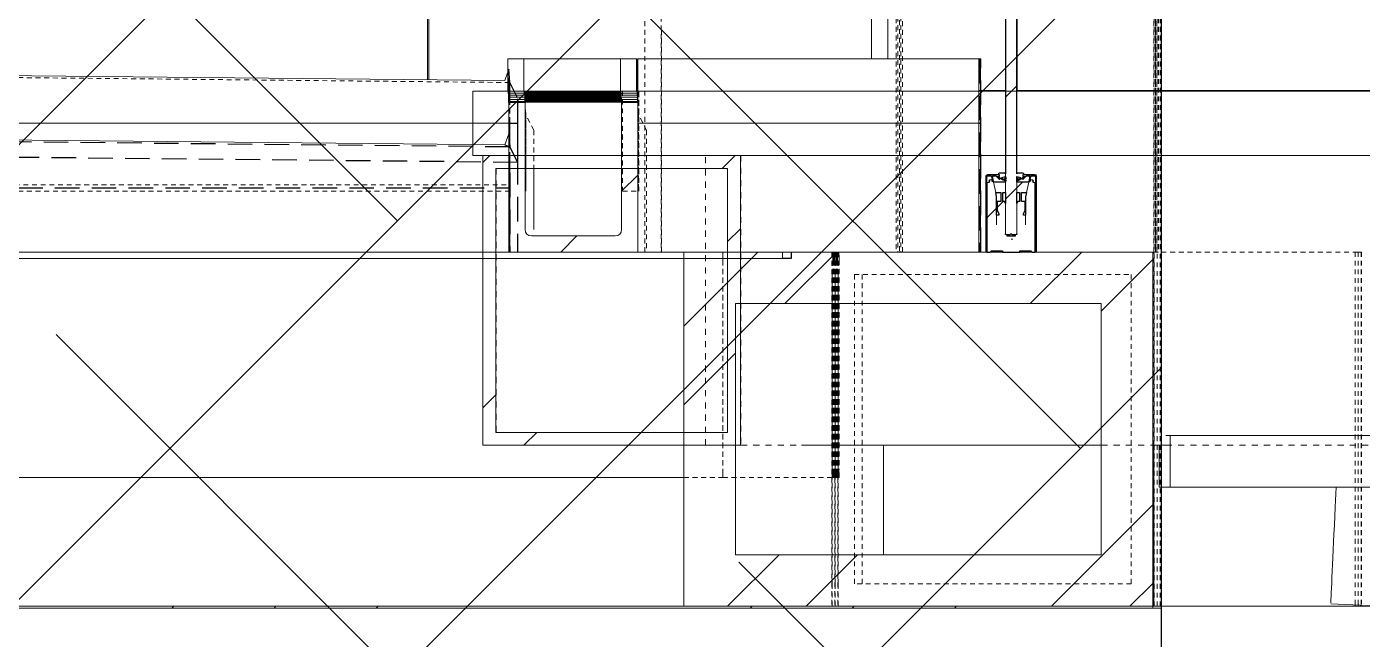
# Model space of a CAD drawing. Header units: millimetres. Extents: x 50357 to 985146, y 723188 to 1803594.
# Drawn here: x 881540 to 883615, y 744288 to 745239 of the extents above; entities that cross this region are included whole.
import ezdxf

# ---------------------------------------------------------------- set-up
doc = ezdxf.new("R2010")
doc.units = ezdxf.units.MM
doc.header["$LTSCALE"] = 3
doc.header["$MEASUREMENT"] = 0
for name, pattern in [('Dash', [6.35, 3.175, -3.175]), ('DASHED', [19.05, 12.7, -6.35]), ('Member Hidden', [4.5, 2.5, -2])]:
    doc.linetypes.add(name, pattern=pattern)
doc.layers.add('00-TITLEBOX', color=7, linetype='Continuous')
for name, color, linetype, lineweight, true_color in [('A-FLOR', 7, 'Continuous', 5, 0x6e6e6e), ('A-FLOR-HDLN', 7, 'DASHED', 25, 0x6e6e6e), ('A-FLOR-HRAL', 7, 'Continuous', 13, 0x6e6e6e), ('A-FLOR-PATT', 7, 'Continuous', 13, 0x6e6e6e), ('A-GENM', 7, 'Continuous', 13, 0x6e6e6e), ('A-WALL-HDLN', 7, 'Member Hidden', 13, 0x6e6e6e), ('Q-SPCQ', 7, 'Continuous', 13, 0x6e6e6e), ('S-BEAM', 7, 'Continuous', 13, 0x6e6e6e), ('S-BEAM-HDLN', 7, 'Member Hidden', 13, 0x6e6e6e)]:
    doc.layers.add(name, color=color, linetype=linetype, lineweight=lineweight, true_color=true_color)
doc.layers.add('Hatch (HOR not under LTC submission)', color=252, linetype='Continuous', lineweight=35)

# ---------------------------------------------------------------- blocks, each defined once
blk = doc.blocks.new('Railing - 25mm-5199937-SEC D_1')
at = {"layer": 'A-FLOR-HRAL'}
for p, q in [((-666279.8, 21000), (-666279.8, 21828.8)), ((-666268.1, 21828.8), (-666279.8, 21828.8)), ((-666254.8, 21828.8), (-666266.5, 21828.8)), ((-666254.8, 21828.8), (-666254.8, 21828.8)), ((-666254.8, 21000), (-666254.8, 21828.8))]:
    blk.add_line(p, q, dxfattribs=at)
blk = doc.blocks.new('Railing - Railing-3272098-SEC D_1')
at = {"layer": 'A-FLOR-HRAL'}
for p, q in [((-666266.5, 21868.8), (-666268.1, 21868.8)), ((-666268.1, 21828.8), (-666266.5, 21828.8))]:
    blk.add_line(p, q, dxfattribs=at)
at = {"layer": 'A-FLOR-HRAL', "lineweight": 25}
for start, end in [(0, 180), (180, 360)]:
    blk.add_arc((-666268.1, 21848.8), 20, start, end, dxfattribs=at)
blk.add_blockref('Railing - 25mm-5199937-SEC D_1', (0, 0))
blk = doc.blocks.new('Hanger Joint - Hanger Joint-3601745-SEC D_1')
at = {"layer": 'A-GENM'}
for p, q in [((-665468.2, 20335), (-665469.3, 20298)), ((-665469, 20298), (-665467.8, 20335)), ((-665532.3, 20150), (-665474, 20148.1))]:
    blk.add_line(p, q, dxfattribs=at)
for centre, start_param, end_param in [((-665469.2, 20298), 1.570813, 3.141593), ((-665469.1, 20298), 3.14161, 4.712406)]:
    blk.add_ellipse(centre, major_axis=(4.8, 149.9), ratio=0.000538, start_param=start_param, end_param=end_param, dxfattribs=at)
blk = doc.blocks.new('Hanger Joint - Hanger Joint-V9-SEC D_1')
at = {"layer": 'A-GENM'}
for p, q in [((-665559.8, 20303.8), (-665558.4, 20335)), ((-665478.3, 20335), (-665479.9, 20300.1)), ((-665479.6, 20300.1), (-665477.9, 20335)), ((-665566.7, 20153.9), (-665486.8, 20150.2))]:
    blk.add_line(p, q, dxfattribs=at)
for centre, start_param, end_param in [((-665559.7, 20303.8), 1.570821, 3.023564), ((-665479.8, 20300.1), 1.570821, 3.141601), ((-665479.6, 20300.1), 3.141618, 4.712414)]:
    blk.add_ellipse(centre, major_axis=(7, 149.8), ratio=0.000538, start_param=start_param, end_param=end_param, dxfattribs=at)
blk = doc.blocks.new('Hanger Joint 2 - Hanger Joint 2-3793972-SEC D_1')
at = {"layer": 'A-GENM'}
for p, q in [((-665822.8, 20415), (-665815.9, 20415)), ((-665402.9, 20415), (-665815.9, 20415)), ((-665815.9, 20415), (-665815.9, 20335)), ((-665402.9, 20335), (-665402.9, 20415)), ((-665833, 20335), (-665833, 20400)), ((-665815.9, 20335), (-665833, 20335)), ((-665815.9, 20335), (-665402.9, 20335))]:
    blk.add_line(p, q, dxfattribs=at)
blk = doc.blocks.new('Structural Framing 2 - Structural Framing 2-3533400-SEC D_1')
at = {"layer": 'S-BEAM'}
h = blk.add_hatch(dxfattribs=at)
h.set_pattern_fill('FP_1', color=256, style=0, pattern_type=2)
h.set_pattern_definition([(45, (-609724, 13871), (-251.4472, 251.4472), []), (45, (-609724, 14252), (-251.4472, 251.4472), [])])
h.paths.add_polyline_path([(-665843.1, 20150), (-665843.1, 20700), (-666571.4, 20700), (-666571.4, 20150), (-666006.7, 20150)], flags=0)
h.paths.add_polyline_path([(-666006.7, 20230), (-666491.4, 20230), (-666491.4, 20620), (-665923.1, 20620), (-665923.1, 20230)], flags=0)
for p, q in [((-665843.1, 20700), (-666571.4, 20700)), ((-666571.4, 20700), (-666571.4, 20150)), ((-665843.1, 20150), (-665843.1, 20700)), ((-666491.4, 20230), (-666491.4, 20620)), ((-666491.4, 20620), (-665923.1, 20620)), ((-665923.1, 20620), (-665923.1, 20230)), ((-666261.6, 20400), (-666261.6, 20230)), ((-665923.1, 20230), (-666491.4, 20230)), ((-666571.4, 20150), (-665843.1, 20150))]:
    blk.add_line(p, q, dxfattribs=at)
blk = doc.blocks.new('Railing - Sabco_Joint-3422319-SEC D_1')
at = {"layer": 'A-FLOR-HRAL'}
for p, q in [((-666053.5, 22067.8), (-666054.5, 22068.8)), ((-666053.5, 20950), (-666053.5, 22067.8))]:
    blk.add_line(p, q, dxfattribs=at)
blk = doc.blocks.new('Railing - Sabco_Joint-V23-SEC D_1')
at = {"layer": 'A-FLOR-HRAL'}
for p, q in [((-666064.6, 22068.8), (-666070.7, 22068.8)), ((-666055.1, 22068.8), (-666061.4, 22068.8)), ((-666054.1, 20950), (-666054.1, 22067.8)), ((-666054.1, 20821.7), (-666054.1, 20850)), ((-666054.1, 20813.1), (-666054.1, 20817.6))]:
    blk.add_line(p, q, dxfattribs=at)
blk = doc.blocks.new('Railing - Railing-4296686-SEC D_1')
at = {"layer": 'A-FLOR-HRAL'}
h = blk.add_hatch(dxfattribs=at)
h.set_pattern_fill('FP_3', color=256, style=0, pattern_type=2)
h.set_pattern_definition([(45, (-609724, 13871), (-449.013, 449.013), []), (45, (-609565.26, 13871), (0, 898.0256), []), (45, (-609882.76, 13871), (0, 898.0256), [])])
h.paths.add_polyline_path([(-666048, 20813.7), (-666050.3, 20814), (-666053.2, 20811.1)], flags=0)
h.paths.add_polyline_path([(-666026.2, 20819.8), (-666031.8, 20818.3), (-666025.2, 20818.3)], flags=0)
h.paths.add_polyline_path([(-666044.6, 20819.8), (-666041.5, 20817.3), (-666039.1, 20818.3), (-666035, 20818.3), (-666026.2, 20819.8)], flags=0)
h.paths.add_polyline_path([(-666048.2, 20815.9), (-666048, 20813.7), (-666043.3, 20817.3), (-666044.6, 20819.8)], flags=0)
h.paths.add_polyline_path([(-666054.3, 22067.8), (-666055.3, 22068.8), (-666061.6, 22068.8)], flags=0)
h.paths.add_polyline_path([(-666078.2, 20813.7), (-666073, 20811.1), (-666075.9, 20814)], flags=0)
h.paths.add_polyline_path([(-666095.6, 20700), (-666093.6, 20702), (-666076.5, 20702), (-666076.5, 20700), (-666049.6, 20700), (-666049.6, 20702), (-666032.6, 20702), (-666030.6, 20700), (-666025.6, 20700), (-666025.6, 20807.5), (-666034.4, 20809.4), (-666035.9, 20808.4), (-666054.3, 20808.4), (-666054.3, 20817.6), (-666048.2, 20815.9), (-666044.6, 20820), (-666045.1, 20822.5), (-666052.9, 20822.7), (-666054.3, 20821.6), (-666054.3, 22067.8), (-666070.8, 22068.8), (-666071.8, 22067.8), (-666071.8, 20821.6), (-666073.3, 20822.7), (-666081, 20822.5), (-666082.8, 20817.3), (-666078.2, 20813.7), (-666078, 20815.9), (-666071.8, 20817.6), (-666071.8, 20808.4), (-666100.6, 20807.5), (-666100.6, 20700)], flags=0)
h.paths.add_polyline_path([(-666023.7, 20701), (-666023.7, 20817.3), (-666025.2, 20818.3), (-666025.2, 20701)], flags=0)
h.paths.add_polyline_path([(-666101, 20818.3), (-666094.4, 20818.3), (-666100, 20819.8)], flags=0)
h.paths.add_polyline_path([(-666102.5, 20701), (-666101, 20701), (-666101, 20818.3), (-666102.5, 20817.3), (-666102.5, 20768.7)], flags=0)
h.paths.add_polyline_path([(-666057, 20724.5), (-666069.1, 20724.5), (-666071.8, 20728.5), (-666069.1, 20727.5), (-666062.6, 20728.5), (-666057, 20727.5), (-666054.3, 20727.5)], flags=0)
h.paths.add_polyline_path([(-666085.6, 20757.5), (-666085.6, 20786), (-666086.8, 20792.4), (-666079.3, 20792.4), (-666079.3, 20778.3), (-666084.9, 20778.3), (-666084.9, 20764.3), (-666082.4, 20760.1), (-666082.4, 20757.5)], flags=0)
h.paths.add_polyline_path([(-666040.6, 20757.5), (-666043.7, 20757.5), (-666043.7, 20760.1), (-666041.3, 20764.3), (-666041.3, 20778.3), (-666046.8, 20778.3), (-666046.8, 20792.4), (-666039.2, 20792.4), (-666040.6, 20786), (-666040.6, 20768.7)], flags=0)
h.paths.add_polyline_path([(-666054.3, 20775.3), (-666054.3, 20792.4), (-666050.3, 20792.4), (-666050.3, 20778.3), (-666052.6, 20778.3)], flags=0)
h.paths.add_polyline_path([(-666071.8, 20775.3), (-666073.6, 20778.3), (-666075.8, 20778.3), (-666075.8, 20792.4), (-666071.8, 20792.4)], flags=0)
h.paths.add_polyline_path([(-666029.5, 20809.3), (-666029.5, 20811.5), (-666032.4, 20812.1), (-666033.2, 20810.1)], flags=0)
h.paths.add_polyline_path([(-666096.6, 20809.3), (-666092.9, 20810.1), (-666093.8, 20812.1), (-666096.6, 20811.5)], flags=0)
h.paths.add_polyline_path([(-666091.7, 20809.5), (-666090.5, 20809.8), (-666092.1, 20817.1), (-666093.4, 20817.5)], flags=0)
h.paths.add_polyline_path([(-666034.4, 20809.5), (-666032.7, 20817.5), (-666034.1, 20817.1), (-666035.6, 20809.8)], flags=0)
h.paths.add_polyline_path([(-666081.3, 20812.5), (-666080.6, 20813.2), (-666084.7, 20817.3), (-666081.4, 20819.8), (-666100, 20819.8), (-666087.1, 20818.3)], flags=0)
at = {"layer": 'A-FLOR-HRAL', "lineweight": 25}
for p, q in [((-666070.8, 22068.8), (-666071.8, 22067.8)), ((-666071.8, 22067.8), (-666071.8, 20821.7)), ((-666064.6, 22068.8), (-666070.8, 22068.8)), ((-666061.6, 22068.8), (-666064.6, 22068.8)), ((-666055.3, 22068.8), (-666061.6, 22068.8)), ((-666054.3, 22067.8), (-666055.3, 22068.8)), ((-666054.3, 20821.6), (-666054.3, 22067.8)), ((-666102.5, 20817.3), (-666102.5, 20701)), ((-666101, 20701), (-666101, 20818.3)), ((-666101, 20818.3), (-666094.4, 20818.3)), ((-666097.3, 20808.2), (-666100.6, 20807.5)), ((-666100.6, 20807.5), (-666100.6, 20700)), ((-666081.4, 20819.8), (-666100, 20819.8)), ((-666096.6, 20811.5), (-666097.5, 20810.1)), ((-666097.5, 20810.1), (-666096.6, 20809.3)), ((-666096.6, 20809.3), (-666097.3, 20808.2)), ((-666093.8, 20812.1), (-666096.6, 20811.5)), ((-666092.3, 20811.2), (-666093.8, 20812.1)), ((-666093.4, 20817.5), (-666092.1, 20811.5)), ((-666092.9, 20810.1), (-666092.3, 20811.2)), ((-666091.8, 20809.4), (-666092.9, 20810.1)), ((-666090.5, 20809.8), (-666092.1, 20817.1)), ((-666092.1, 20811.2), (-666091.7, 20809.5)), ((-666090.6, 20809.5), (-666091.8, 20809.4)), ((-666091.7, 20809.5), (-666090.5, 20809.8)), ((-666091.1, 20818.3), (-666087.1, 20818.3)), ((-666090.3, 20808.3), (-666090.6, 20809.5)), ((-666071.8, 20808.4), (-666090.2, 20808.4)), ((-666087.1, 20818.3), (-666081.3, 20812.5)), ((-666080.6, 20813.2), (-666084.7, 20817.3)), ((-666084.7, 20817.3), (-666082.8, 20817.3)), ((-666083.4, 20820), (-666081.5, 20820)), ((-666081.5, 20820), (-666081.5, 20819.8)), ((-666081.3, 20812.5), (-666080.6, 20813.2)), ((-666073.3, 20822.7), (-666081, 20822.5)), ((-666078, 20815.9), (-666071.8, 20817.6)), ((-666072.8, 20814.6), (-666073.2, 20813)), ((-666072.1, 20811.6), (-666071.8, 20814.4)), ((-666071.8, 20817.6), (-666071.8, 20814.4)), ((-666071.8, 20814.4), (-666071.8, 20808.4)), ((-666054.3, 20814.4), (-666054.3, 20817.6)), ((-666054.3, 20817.6), (-666048.2, 20815.9)), ((-666054.3, 20808.4), (-666054.3, 20814.4)), ((-666054.3, 20814.4), (-666054, 20811.6)), ((-666035.9, 20808.4), (-666054.3, 20808.4)), ((-666052.9, 20813), (-666053.4, 20814.6)), ((-666045.1, 20822.5), (-666052.9, 20822.7)), ((-666041.5, 20817.3), (-666045.6, 20813.2)), ((-666045.6, 20813.2), (-666044.8, 20812.5)), ((-666044.8, 20812.5), (-666039.1, 20818.3)), ((-666026.2, 20819.8), (-666044.7, 20819.8)), ((-666044.6, 20819.8), (-666044.6, 20820)), ((-666044.6, 20820), (-666042.8, 20820)), ((-666043.3, 20817.3), (-666041.5, 20817.3)), ((-666039.1, 20818.3), (-666035, 20818.3)), ((-666035.6, 20809.5), (-666035.8, 20808.4)), ((-666034.1, 20817.1), (-666035.6, 20809.8)), ((-666035.6, 20809.8), (-666034.4, 20809.5)), ((-666034.4, 20809.4), (-666035.6, 20809.5)), ((-666034.4, 20809.5), (-666032.7, 20817.5)), ((-666033.2, 20810.1), (-666034.4, 20809.4)), ((-666032.4, 20812.1), (-666033.8, 20811.2)), ((-666033.8, 20811.2), (-666033.2, 20810.1)), ((-666029.5, 20811.5), (-666032.4, 20812.1)), ((-666031.8, 20818.3), (-666025.2, 20818.3)), ((-666028.6, 20810.1), (-666029.5, 20811.5)), ((-666029.5, 20809.3), (-666028.6, 20810.1)), ((-666028.8, 20808.2), (-666029.5, 20809.3)), ((-666025.6, 20807.5), (-666028.8, 20808.2)), ((-666025.6, 20700), (-666025.6, 20807.5)), ((-666025.2, 20818.3), (-666025.2, 20701)), ((-666023.7, 20701), (-666023.7, 20817.3)), ((-666085.6, 20786), (-666086.9, 20792.3)), ((-666086.8, 20792.4), (-666079.3, 20792.4)), ((-666085.6, 20757.5), (-666085.6, 20786)), ((-666079.3, 20792.4), (-666079.3, 20778.3)), ((-666075.8, 20792.4), (-666071.8, 20792.4)), ((-666075.8, 20778.3), (-666075.8, 20792.4)), ((-666071.8, 20792.4), (-666071.8, 20775.3)), ((-666054.3, 20792.4), (-666050.3, 20792.4)), ((-666054.3, 20775.3), (-666054.3, 20792.4)), ((-666050.3, 20792.4), (-666050.3, 20778.3)), ((-666046.8, 20778.3), (-666046.8, 20792.4)), ((-666046.8, 20792.4), (-666039.3, 20792.4)), ((-666039.2, 20792.4), (-666040.6, 20786)), ((-666040.6, 20786), (-666040.6, 20757.5)), ((-666079.3, 20778.3), (-666084.9, 20778.3)), ((-666084.9, 20778.3), (-666084.9, 20764.3)), ((-666084.9, 20764.3), (-666082.4, 20760.1)), ((-666073.6, 20778.3), (-666075.8, 20778.3)), ((-666071.8, 20775.3), (-666073.6, 20778.3)), ((-666052.6, 20778.3), (-666054.3, 20775.3)), ((-666050.3, 20778.3), (-666052.6, 20778.3)), ((-666041.3, 20778.3), (-666046.8, 20778.3)), ((-666043.7, 20760.1), (-666041.3, 20764.3)), ((-666041.3, 20764.3), (-666041.3, 20778.3)), ((-666082.4, 20757.5), (-666085.6, 20757.5)), ((-666082.4, 20760.1), (-666082.4, 20757.5)), ((-666043.7, 20757.5), (-666043.7, 20760.1)), ((-666040.6, 20757.5), (-666043.7, 20757.5)), ((-666071.8, 20727.5), (-666071.8, 20728.5)), ((-666071.8, 20728.5), (-666070.8, 20727.5)), ((-666070.8, 20727.5), (-666071.8, 20727.5)), ((-666069.1, 20724.5), (-666069.1, 20727.5)), ((-666069.1, 20727.5), (-666064.6, 20727.5)), ((-666057, 20724.5), (-666069.1, 20724.5)), ((-666064.6, 20727.5), (-666063.6, 20728.5)), ((-666063.6, 20728.5), (-666062.6, 20728.5)), ((-666062.6, 20728.5), (-666061.6, 20727.5)), ((-666061.6, 20727.5), (-666057, 20727.5)), ((-666057, 20727.5), (-666057, 20724.5)), ((-666055.3, 20727.5), (-666054.3, 20728.5)), ((-666054.3, 20727.5), (-666055.3, 20727.5)), ((-666054.3, 20728.5), (-666054.3, 20727.5)), ((-666095.6, 20700), (-666093.6, 20702)), ((-666093.6, 20702), (-666076.5, 20702)), ((-666076.5, 20702), (-666076.5, 20700)), ((-666049.6, 20700), (-666049.6, 20702)), ((-666049.6, 20702), (-666032.6, 20702)), ((-666032.6, 20702), (-666030.6, 20700)), ((-666102.5, 20701), (-666101, 20701)), ((-666100.6, 20700), (-666095.6, 20700)), ((-666076.5, 20700), (-666049.6, 20700)), ((-666030.6, 20700), (-666025.6, 20700)), ((-666025.2, 20701), (-666023.7, 20701))]:
    blk.add_line(p, q, dxfattribs=at)
at = {"layer": 'A-FLOR-HRAL'}
for p, q in [((-666063.6, 22067.8), (-666064.6, 22068.8)), ((-666061.6, 22068.8), (-666062.6, 22067.8)), ((-666090.3, 20808.3), (-666086.9, 20792.3)), ((-666081.4, 20819.8), (-666081.4, 20817.3)), ((-666070.7, 20822.8), (-666073, 20822.8)), ((-666072.8, 20811), (-666070.5, 20811)), ((-666070, 20814.9), (-666072.3, 20814.9)), ((-666071.8, 20821.7), (-666071.8, 20817.6)), ((-666071.8, 20792.4), (-666071.8, 20808.4)), ((-666054.3, 20808.4), (-666054.3, 20792.4)), ((-666051.5, 20814.9), (-666053.8, 20814.9)), ((-666053.3, 20811), (-666051, 20811)), ((-666050.8, 20822.8), (-666053.1, 20822.8)), ((-666044.7, 20817.3), (-666044.7, 20819.8)), ((-666039.2, 20792.3), (-666035.8, 20808.3)), ((-666023.8, 20819.8), (-666026.2, 20819.8)), ((-666071.8, 20728.5), (-666071.8, 20775.3)), ((-666054.3, 20775.3), (-666054.3, 20728.5)), ((-666085.6, 20757.5), (-666085.6, 20742.5)), ((-666040.6, 20742.5), (-666040.6, 20757.5)), ((-666063.1, 20720), (-666060.7, 20720))]:
    blk.add_line(p, q, dxfattribs=at)
at = {"layer": 'A-FLOR-HRAL', "lineweight": 25}
for centre, radius, start, end in [((-666100, 20817.3), 2.5, 90, 180), ((-666094.4, 20817.3), 1, 12, 90), ((-666091.1, 20817.3), 1, 90, 192), ((-666080.6, 20819.7), 2.78, 98.7675, 174.4524), ((-666060.4, 20841.6), 33, 227.4067, 247.7362), ((-666072, 20820.3), 7.46, 216.7499, 260.4283), ((-666073, 20821.6), 1.19, 0, 102.6852), ((-666072.8, 20811.8), 0.713, 257.2164, 347.4902), ((-666072.3, 20814.4), 0.497, 357.8458, 153.1379), ((-666053.1, 20821.6), 1.19, 77.3148, 180), ((-666053.8, 20814.4), 0.497, 26.8621, 182.1542), ((-666053.3, 20811.8), 0.713, 192.5098, 282.7836), ((-666065.7, 20841.6), 33, 292.2638, 312.5933), ((-666054.1, 20820.3), 7.46, 279.5717, 323.2501), ((-666045.6, 20819.7), 2.78, 5.5476, 81.2325), ((-666035, 20817.3), 1, 348, 90), ((-666031.8, 20817.3), 1, 90, 168), ((-666026.2, 20817.3), 2.5, 0, 90)]:
    blk.add_arc(centre, radius, start, end, dxfattribs=at)
for name in ['Railing - Sabco_Joint-V23-SEC D_1', 'Railing - Sabco_Joint-3422319-SEC D_1']:
    blk.add_blockref(name, (0, 0))
blk = doc.blocks.new('Grating_4 - Grating_4-4578956-SEC D_1')
at = {"layer": 'Q-SPCQ'}
for p, q in [((-666845, 21000), (-666820, 21000)), ((-666845, 20950), (-666845, 21000)), ((-666820, 21000), (-666670, 21000)), ((-666820, 20950), (-666820, 21000)), ((-666670, 21000), (-666645, 21000)), ((-666670, 20950), (-666670, 21000)), ((-666645, 21000), (-666644.8, 21000)), ((-666645, 20950), (-666645, 21000)), ((-666644.8, 21000), (-666644.5, 21000)), ((-666644.8, 20950), (-666644.8, 21000)), ((-666644.8, 20950), (-666644.8, 21000)), ((-666644.5, 21000), (-666644.3, 21000)), ((-666644.5, 20950), (-666644.5, 21000)), ((-666644.5, 20950), (-666644.5, 21000)), ((-666644.3, 20950), (-666644.3, 21000)), ((-666644.3, 20999.3), (-666644.1, 20997)), ((-666644.1, 20947), (-666644.1, 20997)), ((-666644.1, 20947), (-666644.1, 20997)), ((-666644, 20996.3), (-666643.9, 20993.7)), ((-666643.9, 20943.7), (-666643.9, 20993.7)), ((-666643.9, 20943.7), (-666643.9, 20993.7)), ((-666643.8, 20993), (-666643.6, 20990.5)), ((-666644.3, 20950), (-666644.3, 20972.1)), ((-666643.6, 20940.5), (-666643.6, 20990.5)), ((-666643.6, 20989.6), (-666643.4, 20987.2)), ((-666643.4, 20938.2), (-666643.4, 20987.2)), ((-666643.4, 20938.2), (-666643.4, 20987.2)), ((-666643.4, 20986.5), (-666643.2, 20984)), ((-666643.2, 20934), (-666643.2, 20984)), ((-666643.2, 20934), (-666643.2, 20984)), ((-666643.2, 20983.3), (-666643.1, 20982.3)), ((-666820, 20950), (-666845, 20950)), ((-666844.3, 20950), (-666844.1, 20947)), ((-666819.1, 20947), (-666844.1, 20947)), ((-666844.1, 20947), (-666843.9, 20943.7)), ((-666844.1, 20947), (-666819.1, 20947)), ((-666818.9, 20943.7), (-666843.9, 20943.7)), ((-666843.9, 20943.7), (-666843.6, 20940.5)), ((-666843.9, 20943.7), (-666818.9, 20943.7)), ((-666818.7, 20940.5), (-666843.7, 20940.5)), ((-666843.7, 20940.5), (-666843.4, 20937.2)), ((-666843.6, 20940.5), (-666818.6, 20940.5)), ((-666818.4, 20937.2), (-666843.4, 20937.2)), ((-666843.4, 20937.2), (-666843.2, 20934)), ((-666843.4, 20937.2), (-666818.4, 20937.2)), ((-666818.2, 20934), (-666843.2, 20934)), ((-666843.2, 20934), (-666843.1, 20932.3)), ((-666843.2, 20934), (-666818.2, 20934)), ((-666670, 20950), (-666820, 20950)), ((-666819.3, 20949.8), (-666819.3, 20950)), ((-666669.3, 20949.8), (-666819.3, 20949.8)), ((-666819.3, 20949.3), (-666819.3, 20949.7)), ((-666819.3, 20949.7), (-666669.3, 20949.7)), ((-666669.3, 20949.3), (-666819.3, 20949.3)), ((-666819.3, 20949.2), (-666669.3, 20949.2)), ((-666819.2, 20948.8), (-666819.3, 20949.2)), ((-666669.2, 20948.8), (-666819.2, 20948.8)), ((-666819.2, 20948.7), (-666669.2, 20948.7)), ((-666819.2, 20948.3), (-666819.2, 20948.7)), ((-666669.2, 20948.3), (-666819.2, 20948.3)), ((-666819.2, 20948.2), (-666669.2, 20948.2)), ((-666819.2, 20947.8), (-666819.2, 20948.2)), ((-666669.2, 20947.8), (-666819.2, 20947.8)), ((-666819.1, 20947.7), (-666669.1, 20947.7)), ((-666819.1, 20947.3), (-666819.1, 20947.7)), ((-666669.1, 20947.3), (-666819.1, 20947.3)), ((-666819.1, 20947), (-666819.1, 20947.2)), ((-666819.1, 20947.2), (-666669.1, 20947.2)), ((-666819.1, 20946.8), (-666819.1, 20947)), ((-666669.1, 20946.8), (-666819.1, 20946.8)), ((-666819, 20946.2), (-666819.1, 20946.6)), ((-666819.1, 20946.6), (-666669.1, 20946.6)), ((-666669, 20946.2), (-666819, 20946.2)), ((-666819, 20946.1), (-666669, 20946.1)), ((-666819, 20945.7), (-666819, 20946.1)), ((-666669, 20945.7), (-666819, 20945.7)), ((-666819, 20945.5), (-666669, 20945.5)), ((-666819, 20945.2), (-666819, 20945.5)), ((-666669, 20945.2), (-666819, 20945.2)), ((-666819, 20945), (-666669, 20945)), ((-666818.9, 20944.6), (-666819, 20945)), ((-666668.9, 20944.6), (-666818.9, 20944.6)), ((-666818.9, 20944.5), (-666668.9, 20944.5)), ((-666818.9, 20944.1), (-666818.9, 20944.5)), ((-666668.9, 20944.1), (-666818.9, 20944.1)), ((-666818.9, 20943.7), (-666818.9, 20943.9)), ((-666818.9, 20943.9), (-666668.9, 20943.9)), ((-666818.9, 20943.5), (-666818.9, 20943.7)), ((-666668.9, 20943.5), (-666818.9, 20943.5)), ((-666818.8, 20943), (-666818.8, 20943.4)), ((-666818.8, 20943.4), (-666668.8, 20943.4)), ((-666668.8, 20943), (-666818.8, 20943)), ((-666818.8, 20942.8), (-666668.8, 20942.8)), ((-666818.8, 20942.5), (-666818.8, 20942.8)), ((-666668.8, 20942.5), (-666818.8, 20942.5)), ((-666818.8, 20942.3), (-666668.8, 20942.3)), ((-666818.7, 20941.9), (-666818.8, 20942.3)), ((-666668.7, 20941.9), (-666818.7, 20941.9)), ((-666818.7, 20941.8), (-666668.7, 20941.8)), ((-666818.7, 20941.4), (-666818.7, 20941.8)), ((-666668.7, 20941.4), (-666818.7, 20941.4)), ((-666818.7, 20941.2), (-666668.7, 20941.2)), ((-666818.7, 20940.8), (-666818.7, 20941.2)), ((-666668.7, 20940.8), (-666818.7, 20940.8)), ((-666818.6, 20940.5), (-666818.7, 20940.7)), ((-666818.7, 20940.7), (-666668.7, 20940.7)), ((-666818.6, 20940.3), (-666818.7, 20940.5)), ((-666668.6, 20940.3), (-666818.6, 20940.3)), ((-666818.6, 20939.8), (-666818.6, 20940.1)), ((-666818.6, 20940.1), (-666668.6, 20940.1)), ((-666668.6, 20939.8), (-666818.6, 20939.8)), ((-666818.6, 20939.6), (-666668.6, 20939.6)), ((-666818.6, 20939.2), (-666818.6, 20939.6)), ((-666668.6, 20939.2), (-666818.6, 20939.2)), ((-666818.6, 20939.1), (-666668.6, 20939.1)), ((-666818.5, 20938.7), (-666818.6, 20939.1)), ((-666668.5, 20938.7), (-666818.5, 20938.7)), ((-666818.5, 20938.5), (-666668.5, 20938.5)), ((-666818.5, 20938.1), (-666818.5, 20938.5)), ((-666668.5, 20938.1), (-666818.5, 20938.1)), ((-666818.5, 20938), (-666668.5, 20938)), ((-666818.5, 20937.6), (-666818.5, 20938)), ((-666668.5, 20937.6), (-666818.5, 20937.6)), ((-666818.4, 20937.2), (-666818.4, 20937.4)), ((-666818.4, 20937.4), (-666668.4, 20937.4)), ((-666818.4, 20937.1), (-666818.4, 20937.2)), ((-666668.4, 20937.1), (-666818.4, 20937.1)), ((-666818.4, 20936.5), (-666818.4, 20936.9)), ((-666818.4, 20936.9), (-666668.4, 20936.9)), ((-666668.4, 20936.5), (-666818.4, 20936.5)), ((-666818.4, 20936.4), (-666668.4, 20936.4)), ((-666818.3, 20936), (-666818.4, 20936.4)), ((-666668.3, 20936), (-666818.3, 20936)), ((-666818.3, 20935.8), (-666668.3, 20935.8)), ((-666818.3, 20935.4), (-666818.3, 20935.8)), ((-666668.3, 20935.4), (-666818.3, 20935.4)), ((-666818.3, 20935.3), (-666668.3, 20935.3)), ((-666818.3, 20934.9), (-666818.3, 20935.3)), ((-666668.3, 20934.9), (-666818.3, 20934.9)), ((-666818.3, 20934.7), (-666668.3, 20934.7)), ((-666818.2, 20934.4), (-666818.3, 20934.7)), ((-666668.2, 20934.4), (-666818.2, 20934.4)), ((-666818.2, 20934), (-666818.2, 20934.2)), ((-666818.2, 20934.2), (-666668.2, 20934.2)), ((-666818.2, 20933.8), (-666818.2, 20934)), ((-666668.2, 20933.8), (-666818.2, 20933.8)), ((-666818.2, 20933.3), (-666818.2, 20933.7)), ((-666818.2, 20933.7), (-666668.2, 20933.7)), ((-666668.2, 20933.3), (-666818.2, 20933.3)), ((-666818.1, 20933.1), (-666668.1, 20933.1)), ((-666818.1, 20932.7), (-666818.1, 20933.1)), ((-666668.1, 20932.7), (-666818.1, 20932.7)), ((-666818.1, 20932.6), (-666668.1, 20932.6)), ((-666818.1, 20932.2), (-666818.1, 20932.6)), ((-666645, 20950), (-666670, 20950)), ((-666669.3, 20950), (-666669.3, 20949.8)), ((-666669.3, 20949.7), (-666669.3, 20949.3)), ((-666669.3, 20949.2), (-666669.2, 20948.8)), ((-666669.2, 20948.7), (-666669.2, 20948.3)), ((-666669.2, 20948.2), (-666669.2, 20947.8)), ((-666669.1, 20947.7), (-666669.1, 20947.3)), ((-666669.1, 20947.2), (-666669.1, 20947)), ((-666644.1, 20947), (-666669.1, 20947)), ((-666669.1, 20947), (-666669.1, 20946.8)), ((-666669.1, 20947), (-666644.1, 20947)), ((-666669.1, 20946.6), (-666669, 20946.2)), ((-666669, 20946.1), (-666669, 20945.7)), ((-666669, 20945.5), (-666669, 20945.2)), ((-666669, 20945), (-666668.9, 20944.6)), ((-666668.9, 20944.5), (-666668.9, 20944.1)), ((-666668.9, 20943.9), (-666668.9, 20943.7)), ((-666643.9, 20943.7), (-666668.9, 20943.7)), ((-666668.9, 20943.7), (-666668.9, 20943.5)), ((-666668.9, 20943.7), (-666643.9, 20943.7)), ((-666668.8, 20943.4), (-666668.8, 20943)), ((-666668.8, 20942.8), (-666668.8, 20942.5)), ((-666668.8, 20942.3), (-666668.7, 20941.9)), ((-666668.7, 20941.8), (-666668.7, 20941.4)), ((-666668.7, 20941.2), (-666668.7, 20940.8)), ((-666668.7, 20940.7), (-666668.6, 20940.5)), ((-666643.7, 20940.5), (-666668.7, 20940.5)), ((-666668.7, 20940.5), (-666668.6, 20940.3)), ((-666668.6, 20940.5), (-666643.6, 20940.5)), ((-666668.6, 20940.1), (-666668.6, 20939.8)), ((-666668.6, 20939.6), (-666668.6, 20939.2)), ((-666668.6, 20939.1), (-666668.5, 20938.7)), ((-666668.5, 20938.5), (-666668.5, 20938.1)), ((-666668.5, 20938), (-666668.5, 20937.6)), ((-666668.4, 20937.4), (-666668.4, 20937.2)), ((-666643.4, 20937.2), (-666668.4, 20937.2)), ((-666668.4, 20937.2), (-666668.4, 20937.1)), ((-666668.4, 20937.2), (-666643.4, 20937.2)), ((-666668.4, 20936.9), (-666668.4, 20936.5)), ((-666668.4, 20936.4), (-666668.3, 20936)), ((-666668.3, 20935.8), (-666668.3, 20935.4)), ((-666668.3, 20935.3), (-666668.3, 20934.9)), ((-666668.3, 20934.7), (-666668.2, 20934.4)), ((-666668.2, 20934.2), (-666668.2, 20934)), ((-666643.2, 20934), (-666668.2, 20934)), ((-666668.2, 20934), (-666668.2, 20933.8)), ((-666668.2, 20933.8), (-666668.2, 20934)), ((-666668.2, 20934), (-666643.2, 20934)), ((-666668.2, 20933.7), (-666668.2, 20933.3)), ((-666668.1, 20933.1), (-666668.1, 20932.7)), ((-666668.1, 20932.6), (-666668.1, 20932.2)), ((-666644.8, 20950), (-666645, 20950)), ((-666644.5, 20950), (-666644.8, 20950)), ((-666644.3, 20950), (-666644.5, 20950)), ((-666644.1, 20947), (-666644.3, 20950)), ((-666643.9, 20943.7), (-666644.1, 20947)), ((-666643.6, 20940.5), (-666643.9, 20943.7)), ((-666643.4, 20937.2), (-666643.7, 20940.5)), ((-666643.2, 20934), (-666643.4, 20937.2)), ((-666643.1, 20932.3), (-666643.2, 20934))]:
    blk.add_line(p, q, dxfattribs=at)
blk = doc.blocks.new('Built Up Member - S10_BUILT-UP BOX D550xB500xTF35xTW35 THK-3525488-SEC D_1')
at = {"layer": 'S-BEAM'}
blk.add_line((-665841.5, 20150), (-665841.5, 20400), dxfattribs=at)
at = {"layer": 'S-BEAM-HDLN'}
for p, q in [((-666341.5, 20700), (-666341.5, 20150)), ((-665841.5, 20700), (-665843.1, 20700)), ((-665841.5, 20400), (-665841.5, 20700)), ((-665841.5, 20700), (-665829.6, 20700)), ((-665829.6, 20700), (-665829.6, 20150)), ((-666306.5, 20665), (-665876.5, 20665)), ((-666306.5, 20185), (-666306.5, 20665)), ((-666294.6, 20665), (-666294.6, 20185)), ((-665876.5, 20665), (-665876.5, 20185)), ((-665876.5, 20185), (-666306.5, 20185))]:
    blk.add_line(p, q, dxfattribs=at)
blk = doc.blocks.new('Built Up Member - S10_BUILT-UP BOX D550xB500xTF35xTW35 THK-3921805-SEC D_1')
at = {"layer": 'S-BEAM-HDLN'}
for p, q in [((-666341.5, 20700), (-666341.5, 20150)), ((-666341.2, 20665), (-666341.2, 20700)), ((-666341.4, 20665), (-666341.2, 20665)), ((-666341.2, 20665), (-666341.2, 20185)), ((-666341.2, 20185), (-666341.4, 20185)), ((-666341.2, 20150), (-666341.2, 20185))]:
    blk.add_line(p, q, dxfattribs=at)
blk = doc.blocks.new('Built Up Member - S10_BUILT-UP BOX D550xB500xTF35xTW35 THK-3921806-SEC D_1')
at = {"layer": 'S-BEAM-HDLN'}
for p, q in [((-666336.8, 20700), (-666336.8, 20150)), ((-666336.5, 20665), (-666336.5, 20700)), ((-666336.7, 20665), (-666336.5, 20665)), ((-666336.5, 20665), (-666336.5, 20185)), ((-666336.5, 20185), (-666336.7, 20185)), ((-666336.5, 20150), (-666336.5, 20185))]:
    blk.add_line(p, q, dxfattribs=at)
blk = doc.blocks.new('Built Up Member - S5_BUILT-UP BOX D350xB350xTF12_5xTW12_5 THK-3921807-SEC D_1')
at = {"layer": 'S-BEAM-HDLN'}
for p, q in [((-666339.1, 20700), (-666339.1, 20350)), ((-666339.1, 20687.5), (-666338.9, 20687.5)), ((-666338.9, 20687.5), (-666338.9, 20700)), ((-666338.9, 20687.5), (-666338.9, 20362.5)), ((-666340, 20350), (-666339.1, 20350)), ((-666338.9, 20362.5), (-666339.1, 20362.5)), ((-666339.1, 20350), (-666338.9, 20350)), ((-666339.1, 20350), (-666338.9, 20350)), ((-666338.9, 20350), (-666338.9, 20362.5))]:
    blk.add_line(p, q, dxfattribs=at)
blk = doc.blocks.new('Built Up Member - S5_BUILT-UP BOX D350xB350xTF12_5xTW12_5 THK-3921808-SEC D_1')
at = {"layer": 'S-BEAM-HDLN'}
for p, q in [((-666340.2, 20700), (-666340.2, 20350)), ((-666340.2, 20687.5), (-666340, 20687.5)), ((-666340, 20687.5), (-666340, 20700)), ((-666340, 20687.5), (-666340, 20362.5)), ((-666510.7, 20350), (-666340.2, 20350)), ((-666340, 20362.5), (-666340.2, 20362.5)), ((-666340.2, 20350), (-666340, 20350)), ((-666340.2, 20350), (-666340, 20350)), ((-666340, 20350), (-666340, 20362.5))]:
    blk.add_line(p, q, dxfattribs=at)
blk = doc.blocks.new('Built Up Member - S5_BUILT-UP BOX D350xB350xTF12_5xTW12_5 THK-V99-SEC D_1')
at = {"layer": 'S-BEAM-HDLN'}
for p, q in [((-666337.8, 20700), (-666337.8, 20350)), ((-666337.8, 20687.5), (-666337.6, 20687.5)), ((-666337.6, 20687.5), (-666337.6, 20700)), ((-666337.6, 20687.5), (-666337.6, 20362.5)), ((-666338.9, 20350), (-666337.8, 20350)), ((-666337.6, 20362.5), (-666337.8, 20362.5)), ((-666337.8, 20350), (-666337.6, 20350)), ((-666337.8, 20350), (-666337.6, 20350)), ((-666337.6, 20350), (-666337.6, 20362.5))]:
    blk.add_line(p, q, dxfattribs=at)
blk = doc.blocks.new('Built Up Member - S5_BUILT-UP BOX D350xB350xTF12_5xTW12_5 THK-V100-SEC D_1')
at = {"layer": 'S-BEAM-HDLN'}
for p, q in [((-666335.4, 20700), (-666335.4, 20350)), ((-666335.4, 20687.5), (-666335.2, 20687.5)), ((-666335.2, 20687.5), (-666335.2, 20700)), ((-666335.2, 20687.5), (-666335.2, 20362.5)), ((-666337.6, 20350), (-666335.4, 20350)), ((-666335.2, 20362.5), (-666335.4, 20362.5)), ((-666335.4, 20350), (-666335.2, 20350)), ((-666335.4, 20350), (-666335.2, 20350)), ((-666335.2, 20350), (-666335.2, 20362.5))]:
    blk.add_line(p, q, dxfattribs=at)
blk = doc.blocks.new('Built Up Member - S5_BUILT-UP BOX D350xB350xTF12_5xTW12_5 THK-3533439-SEC D_1')
at = {"layer": 'S-BEAM'}
blk.add_line((-673364.5, 20350), (-666571.4, 20350), dxfattribs=at)
at = {"layer": 'S-BEAM-HDLN'}
for p, q in [((-666510.9, 20700), (-666510.9, 20350)), ((-666510.9, 20687.5), (-666510.8, 20687.5)), ((-666510.8, 20687.5), (-666510.8, 20700)), ((-666510.8, 20687.5), (-666510.8, 20362.5)), ((-666571.4, 20350), (-666510.9, 20350)), ((-666510.8, 20362.5), (-666510.9, 20362.5)), ((-666510.9, 20350), (-666510.8, 20350)), ((-666510.9, 20350), (-666510.8, 20350)), ((-666510.8, 20350), (-666510.8, 20362.5))]:
    blk.add_line(p, q, dxfattribs=at)
blk = doc.blocks.new('Concrete - Rectangular Beam - 85x550-3639695-SEC D_1')
at = {"layer": 'S-BEAM'}
for p, q in [((-665528.7, 20152.2), (-665528.7, 20150)), ((-665528.7, 20150), (-665528.6, 20150))]:
    blk.add_line(p, q, dxfattribs=at)
at = {"layer": 'S-BEAM-HDLN'}
for p, q in [((-665841.1, 20150), (-665841.1, 20700)), ((-665528.8, 20700), (-665528.7, 20700)), ((-665528.6, 20700), (-665528.7, 20700)), ((-665528.7, 20700), (-665528.7, 20152.2)), ((-665528.8, 20150), (-665528.7, 20150))]:
    blk.add_line(p, q, dxfattribs=at)
blk = doc.blocks.new('Concrete - Rectangular Beam - 85x550-3639970-SEC D_1')
at = {"layer": 'S-BEAM'}
for p, q in [((-665841.3, 20150), (-665841.3, 20400)), ((-665528.9, 20150), (-665841.3, 20150)), ((-665528.9, 20154.5), (-665528.9, 20150)), ((-665528.9, 20150), (-665528.8, 20150))]:
    blk.add_line(p, q, dxfattribs=at)
at = {"layer": 'S-BEAM-HDLN'}
for p, q in [((-665841.3, 20400), (-665841.3, 20700)), ((-665829.6, 20700), (-665528.9, 20700)), ((-665528.9, 20700), (-665528.9, 20154.5)), ((-665528.8, 20700), (-665528.9, 20700))]:
    blk.add_line(p, q, dxfattribs=at)
blk = doc.blocks.new('Concrete - Rectangular Beam - 85x550-V14-SEC D_1')
at = {"layer": 'S-BEAM'}
for p in [(-665523.9, 20151.9), (-665523.9, 20150)]:
    blk.add_line(p, (-665523.9, 20150), dxfattribs=at)
at = {"layer": 'S-BEAM-HDLN'}
for p, q in [((-665836.3, 20150), (-665836.3, 20700)), ((-665524, 20700), (-665523.9, 20700)), ((-665523.9, 20700), (-665523.9, 20700)), ((-665523.9, 20700), (-665523.9, 20152))]:
    blk.add_line(p, q, dxfattribs=at)
blk = doc.blocks.new('Concrete - Rectangular Beam - 85x550-V15-SEC D_1')
at = {"layer": 'S-BEAM'}
for p, q in [((-665524.1, 20150), (-665528.7, 20150)), ((-665524.1, 20152), (-665524.1, 20150)), ((-665524.1, 20150), (-665524, 20150))]:
    blk.add_line(p, q, dxfattribs=at)
at = {"layer": 'S-BEAM-HDLN'}
for p, q in [((-665836.5, 20150), (-665836.5, 20700)), ((-665528.6, 20700), (-665524.1, 20700)), ((-665524.1, 20700), (-665524.1, 20152)), ((-665524, 20700), (-665524.1, 20700))]:
    blk.add_line(p, q, dxfattribs=at)
blk = doc.blocks.new('Concrete - Rectangular Beam - 85x550-V101-SEC D_1')
at = {"layer": 'S-BEAM-HDLN'}
for p, q in [((-665831.5, 20150), (-665831.5, 20700)), ((-665519.2, 20700), (-665519.1, 20700)), ((-665519.1, 20700), (-665519.1, 20700)), ((-665519.1, 20700), (-665519.1, 20150)), ((-665519.2, 20150), (-665519.1, 20150)), ((-665519.1, 20150), (-665519.1, 20150))]:
    blk.add_line(p, q, dxfattribs=at)
blk = doc.blocks.new('Concrete - Rectangular Beam - 85x550-V16-SEC D_1')
at = {"layer": 'S-BEAM'}
for p, q in [((-665519.3, 20150), (-665523.9, 20150)), ((-665519.3, 20151.7), (-665519.3, 20150))]:
    blk.add_line(p, q, dxfattribs=at)
at = {"layer": 'S-BEAM-HDLN'}
for p, q in [((-665831.7, 20150), (-665831.7, 20700)), ((-665523.8, 20700), (-665519.3, 20700)), ((-665519.3, 20700), (-665519.3, 20151.8)), ((-665519.2, 20700), (-665519.3, 20700))]:
    blk.add_line(p, q, dxfattribs=at)
blk = doc.blocks.new('PFC-Parallel Flange Channels - CHANNEL 200x200x250x10-4489193-SEC D_1')
at = {"layer": 'S-BEAM-HDLN'}
blk.add_line((-673091.7, 20804.6), (-666841.8, 20804.6), dxfattribs=at)
blk = doc.blocks.new('Railing - End-Caps_0070CER10-01A-42682-SEC D_1')
at = {"layer": 'A-FLOR-HRAL', "lineweight": 9}
for p, q in [((-666969.7, 21067.3), (-666969.7, 20967.6)), ((-666969.5, 21069.8), (-666967.5, 21069.8)), ((-666967.7, 20967.6), (-666967.7, 21067.3))]:
    blk.add_line(p, q, dxfattribs=at)
for centre in [(-666969.5, 21067.3), (-666967.5, 21067.3)]:
    blk.add_ellipse(centre, major_axis=(0, 2.5), ratio=0.087236, start_param=0, end_param=1.570796, dxfattribs=at)
blk = doc.blocks.new('link bridge')
at = {"layer": 'S-BEAM', "lineweight": 9}
h = blk.add_hatch(dxfattribs=at)
h.set_pattern_fill('FP_1', color=256, style=0, pattern_type=2)
h.set_pattern_definition([(45, (57241.03, -8446.75), (-251.4472, 251.4472), []), (45, (57241.03, -8065.75), (-251.4472, 251.4472), [])])
h.paths.add_polyline_path([(81.4, -1917.8), (481.4, -1917.8), (481.4, -1467.8), (81.4, -1467.8), (81.4, -1684.7)], flags=0)
h.paths.add_polyline_path([(461.4, -1897.8), (101.4, -1897.8), (101.4, -1487.8), (461.4, -1487.8), (461.4, -1684.7)], flags=0)
at = {"layer": 'A-FLOR', "lineweight": 9}
for p, q in [((120, -1367.8), (66.1, -1367.8)), ((66.1, -1367.8), (66.1, -1467.8)), ((8560.8, -1367.8), (321.8, -1367.8)), ((66.1, -1467.8), (8560.8, -1467.8))]:
    blk.add_line(p, q, dxfattribs=at)
at = {"layer": 'A-FLOR-HDLN', "linetype": 'Dash', "lineweight": 13}
blk.add_line((321.8, -1367.8), (320.1, -1367.8), dxfattribs=at)
blk.add_line((321.8, -1367.8), (320.1, -1367.8), dxfattribs=at)
at = {"layer": 'A-FLOR-HRAL', "lineweight": 9}
for p, q in [((852, -1366.8), (893.2, -1366.8)), ((911.5, -1366.8), (1774.5, -1366.8))]:
    blk.add_line(p, q, dxfattribs=at)
at = {"layer": 'S-BEAM', "lineweight": 9}
for p, q in [((481.4, -1467.8), (81.4, -1467.8)), ((81.4, -1467.8), (81.4, -1917.8)), ((481.4, -1917.8), (481.4, -1467.8)), ((101.4, -1487.8), (461.4, -1487.8)), ((101.4, -1897.8), (101.4, -1487.8)), ((461.4, -1487.8), (461.4, -1897.8)), ((461.4, -1897.8), (101.4, -1897.8)), ((81.4, -1917.8), (481.4, -1917.8)), ((576.4, -1917.8), (1041.9, -1917.8)), ((1121.9, -1917.8), (1142.2, -1917.8))]:
    blk.add_line(p, q, dxfattribs=at)
at = {"layer": 'S-BEAM-HDLN', "linetype": 'Dash', "lineweight": 9}
for p, q in [((427.1, -1917.8), (427.1, -1467.8)), ((427.1, -1917.8), (427.1, -1467.8)), ((482.3, -1467.8), (482.3, -1917.8)), ((482.3, -1467.8), (482.3, -1917.8)), ((102.3, -1487.8), (102.3, -1897.8)), ((102.3, -1487.8), (102.3, -1897.8)), ((482.3, -1917.8), (481.4, -1917.8)), ((482.3, -1917.8), (481.4, -1917.8)), ((482.3, -1917.8), (576.4, -1917.8)), ((482.3, -1917.8), (576.4, -1917.8)), ((1042, -1917.8), (1121.9, -1917.8)), ((1042, -1917.8), (1121.9, -1917.8)), ((1142.2, -1917.8), (1562.1, -1917.8)), ((1142.2, -1917.8), (1562.1, -1917.8))]:
    blk.add_line(p, q, dxfattribs=at)
blk.add_blockref('Railing - End-Caps_0070CER10-01A-42682-SEC D_1', (666965, -22317.8))

msp = doc.modelspace()

# ---------------------------------------------------------------- hatches: boundary and pattern name
at = {"layer": 'A-FLOR-PATT'}
h = msp.add_hatch(dxfattribs=at)
h.set_pattern_fill('FP_3', color=256, style=0, pattern_type=2)
h.set_pattern_definition([(45, (939408.4, 738060), (-449.013, 449.013), []), (45, (939567.14, 738060), (0, 898.0256), []), (45, (939249.64, 738060), (0, 898.0256), [])])
h.paths.add_polyline_path([(883125.656, 744335.9831), (883289.317, 744335.9831), (883289.317, 744338.9831), (875039.3158, 744338.9831), (875039.3158, 744335.9831), (881451.2179, 744335.9831)], flags=0)
at = {"layer": 'Hatch (HOR not under LTC submission)'}
h = msp.add_hatch(dxfattribs=at)
h.set_pattern_fill('ANSI38', color=256, scale=4000)
h.paths.add_polyline_path([(883302.7731, 754573.5724), (867748.3436, 754573.5724), (867748.3436, 741228.5978), (870806.1362, 741227.6876), (883302.7731, 741227.6882)])
at = {"layer": 'S-BEAM'}
h = msp.add_hatch(dxfattribs=at)
h.set_pattern_fill('FP_1', color=256, style=0, pattern_type=2)
h.set_pattern_definition([(45, (939408.4, 738060), (-251.4472, 251.4472), []), (45, (939408.4, 738441), (-251.4472, 251.4472), [])])
h.paths.add_polyline_path([(882393.0894, 744888.9831), (882489.3175, 744888.9831), (882489.1854, 745121.3151), (882464.3175, 745121.3152), (882464.3175, 744923.9831), (882461.3886, 744916.912), (882454.3175, 744913.9831), (882324.3175, 744913.9831), (882317.2464, 744916.912), (882314.3175, 744923.9831), (882314.3175, 745121.3158), (882289.3175, 745121.3159), (882289.3175, 744888.9831)], flags=0)

# ---------------------------------------------------------------- linework, layer by layer
at = {"layer": '00-TITLEBOX'}
msp.add_lwpolyline([(883302.7731, 754573.5724), (867748.3436, 754573.5724), (867748.3436, 741228.5978), (870806.1362, 741227.6876), (883302.7731, 741227.6882)], close=True, dxfattribs=at)
at = {"layer": 'A-FLOR'}
for p, q in [((882489.3175, 745188.9831), (882489.3175, 744888.9831)), ((883019.3176, 745188.9831), (882489.3175, 745188.9831)), ((883019.3176, 744888.9831), (883019.3176, 745188.9831)), ((882282.9081, 745155.3596), (881161.3763, 745166.594)), ((882287.3426, 745167.469), (882282.9081, 745155.3596)), ((882289.3175, 744888.9831), (882289.3175, 745121.3158)), ((882289.3175, 745088.9831), (875639.3159, 745088.9831)), ((883019.3176, 745088.9831), (882489.3175, 745088.9831)), ((881161.3763, 745066.594), (882282.9081, 745055.3596)), ((882282.9081, 745055.3596), (882289.3175, 745072.8617)), ((875614.3159, 744888.9831), (883019.3176, 744888.9831)), ((875614.3159, 744878.9831), (882714.3169, 744878.9831)), ((882714.3169, 744878.9831), (882714.3169, 744888.9831)), ((883289.2802, 744338.9831), (875039.3158, 744338.9831)), ((875039.3158, 744335.9831), (883302.7731, 744335.9831)), ((883289.317, 744335.9831), (883289.317, 744338.9831)), ((883289.317, 744338.9831), (883290.973, 744338.9831)), ((883302.7731, 744338.9831), (883302.7731, 744335.9831))]:
    msp.add_line(p, q, dxfattribs=at)
at = {"layer": 'A-FLOR-HDLN'}
for p, q in [((883019.3176, 745188.9831), (883020.8889, 745188.9831)), ((883020.8889, 745188.9831), (883020.8889, 744888.9831)), ((883020.8889, 745188.9831), (883022.1539, 745188.9831)), ((883021.2657, 745188.9831), (883021.2657, 744888.9831)), ((883022.1539, 744888.9831), (883022.1539, 745188.9831)), ((882289.3175, 745172.8617), (882287.4419, 745167.7399)), ((882289.3175, 745121.3655), (882289.3175, 745172.8617)), ((882290.6441, 745152.2831), (882289.3175, 745172.8617)), ((882290.6441, 744888.9831), (882290.6441, 745152.2831)), ((882302.7733, 745128.2574), (882290.7788, 745152.2959)), ((882302.7733, 745127.1999), (882302.7733, 745028.2574)), ((882290.6441, 745052.2831), (879186.5232, 745083.3751)), ((882289.3175, 745088.9831), (882290.6441, 745088.9831)), ((882290.6441, 745088.9831), (882302.7736, 745088.9831)), ((882302.7736, 745088.9831), (882302.7736, 744888.9831)), ((883019.3176, 745088.9831), (883020.8889, 745088.9831)), ((883022.1539, 745088.9831), (883020.8889, 745088.9831)), ((882289.3671, 745072.0921), (882290.6441, 745052.2831)), ((882302.7733, 745028.2574), (879178.4229, 745059.5539)), ((882282.9081, 745055.3596), (882290.6441, 745052.2831)), ((882290.691, 745052.2967), (882290.7786, 745052.2959)), ((882290.7788, 745052.2959), (882302.7733, 745028.2574)), ((882290.7786, 745012.1009), (882290.7786, 744888.9831)), ((875640.6444, 744988.9831), (882289.7627, 744988.9831)), ((882289.6147, 744988.9831), (882289.6147, 744888.9831)), ((882289.7627, 744988.9831), (882289.7627, 744888.9831)), ((882727.773, 744878.9831), (882714.3169, 744878.9831)), ((882727.773, 744888.9831), (882727.773, 744878.9831)), ((883290.973, 744338.9831), (883291.0914, 744338.9831))]:
    msp.add_line(p, q, dxfattribs=at)
at = {"layer": 'A-WALL-HDLN'}
for p, q in [((882500.5581, 744888.9831), (882500.5581, 745888.9831)), ((882525.5581, 745888.9831), (882525.5581, 744888.9831)), ((882526.0912, 744888.9831), (882526.0912, 745238.9553))]:
    msp.add_line(p, q, dxfattribs=at)
at = {"layer": 'S-BEAM'}
for p, q in [((882314.3175, 745121.3158), (882289.3175, 745121.3159)), ((882289.3175, 745121.3159), (882289.3175, 744888.9831)), ((882314.3175, 744923.9831), (882314.3175, 745121.3158)), ((882489.3175, 745121.3151), (882464.3175, 745121.3152)), ((882464.3175, 745121.3152), (882464.3175, 744923.9831)), ((882489.3175, 744888.9831), (882489.3175, 745121.3151)), ((882315.6441, 744983.5831), (882315.6441, 745018.9831)), ((882315.7786, 745018.9831), (882315.7786, 744983.5831)), ((882327.7736, 745018.9831), (882327.7736, 744923.9831)), ((882315.7786, 744983.5831), (882315.6441, 744983.5831)), ((882454.3175, 744913.9831), (882324.3175, 744913.9831)), ((882289.3175, 744888.9831), (882489.3175, 744888.9831))]:
    msp.add_line(p, q, dxfattribs=at)
for centre, start, end in [((882324.3175, 744923.9831), 180.0000041, 270.0000041), ((882454.3175, 744923.9831), 269.9999959, 359.9999959)]:
    msp.add_arc(centre, 10, start, end, dxfattribs=at)
at = {"layer": 'S-BEAM-HDLN'}
for p, q in [((882900.5156, 751160.386), (882900.5156, 744889.0117)), ((882898.1202, 751100.386), (882898.1202, 744888.9831)), ((882895.7248, 751040.386), (882895.7248, 744888.993)), ((882893.2837, 750911.2335), (882893.2837, 744888.9837)), ((882890.8883, 746507.7335), (882890.8883, 744888.9831)), ((883290.8882, 744888.9831), (883290.8882, 746507.7335)), ((883291.265, 746507.7335), (883291.265, 744888.9831)), ((883293.2836, 744888.9837), (883293.2836, 746507.7335)), ((883293.6604, 746507.7335), (883293.6604, 744888.9837)), ((883295.7248, 744888.993), (883295.7248, 746507.7335)), ((883296.0101, 746507.7335), (883296.0101, 744888.993)), ((883298.1202, 746507.7335), (883298.1202, 744888.9831)), ((883298.4055, 746507.7335), (883298.4055, 744888.9831)), ((883300.5156, 746507.7335), (883300.5156, 744889.0117)), ((883300.8009, 746507.7335), (883300.8009, 744889.0117)), ((882290.6043, 745152.2835), (879165.7621, 745183.5831)), ((882290.7322, 745152.2835), (882290.659, 745152.2842)), ((882290.7322, 745152.2835), (882290.7322, 745018.5831)), ((882465.8082, 745138.9831), (882465.8082, 744983.5831)), ((882490.8082, 745102.3346), (882490.8082, 745138.9831)), ((882490.9428, 745138.9831), (882490.9428, 744983.5831)), ((882315.6441, 745102.2961), (882314.3671, 745120.6045)), ((882315.6441, 745019.0327), (882315.6441, 745102.2961)), ((882327.7736, 745078.2574), (882315.7786, 745102.2958)), ((882315.7786, 745102.2958), (882315.7786, 745019.0327)), ((882490.644, 745102.2961), (882489.3671, 745120.6038)), ((882490.644, 744983.5831), (882490.644, 745102.2961)), ((882502.7737, 745078.2573), (882490.7786, 745102.2958)), ((882490.7786, 745102.2958), (882490.7786, 744983.5831)), ((882327.7736, 745078.2574), (882327.7736, 745019.0327)), ((882502.7737, 745078.2573), (882502.7737, 744888.9831)), ((882290.7376, 744983.5831), (876040.689, 744983.5831)), ((882290.7189, 744993.5831), (882290.6229, 744993.5831)), ((882315.7786, 744983.5831), (882315.6441, 744983.5831)), ((882465.8082, 744983.5831), (882490.9428, 744983.5831)), ((883291.265, 744888.9831), (883289.3298, 744888.9831))]:
    msp.add_line(p, q, dxfattribs=at)
msp.add_ellipse((882290.7189, 745018.5831), major_axis=(0, 25), ratio=0.000533147, start_param=3.141592654, end_param=4.71238898, dxfattribs=at)

# ---------------------------------------------------------------- block references
msp.add_blockref('link bridge', (882167.3599, 746506.7331))
at = {"layer": 'A-FLOR-HRAL'}
for name in ['Railing - Railing-4296686-SEC D_1', 'Railing - Railing-3272098-SEC D_1']:
    msp.add_blockref(name, (1549132.3921, 724188.9831), dxfattribs=at)
at = {"layer": 'A-GENM'}
for name in ['Hanger Joint 2 - Hanger Joint 2-3793972-SEC D_1', 'Hanger Joint - Hanger Joint-V9-SEC D_1', 'Hanger Joint - Hanger Joint-3601745-SEC D_1']:
    msp.add_blockref(name, (1549132.3921, 724188.9831), dxfattribs=at)
at = {"layer": 'Q-SPCQ'}
msp.add_blockref('Grating_4 - Grating_4-4578956-SEC D_1', (1549132.3921, 724188.9831), dxfattribs=at)
at = {"layer": 'S-BEAM', "linetype": 'Member Hidden'}
for name, p in [('PFC-Parallel Flange Channels - CHANNEL 200x200x250x10-4489193-SEC D_1', (1549132.3921, 724188.9831)), ('Built Up Member - S10_BUILT-UP BOX D550xB500xTF35xTW35 THK-3921805-SEC D_1', (1549132.3921, 724188.9831)), ('Built Up Member - S5_BUILT-UP BOX D350xB350xTF12_5xTW12_5 THK-3921808-SEC D_1', (1549132.3921, 724188.9831)), ('Built Up Member - S5_BUILT-UP BOX D350xB350xTF12_5xTW12_5 THK-3921807-SEC D_1', (1549132.3921, 724188.9831)), ('Built Up Member - S5_BUILT-UP BOX D350xB350xTF12_5xTW12_5 THK-V99-SEC D_1', (1549132.3921, 724188.9831)), ('Built Up Member - S10_BUILT-UP BOX D550xB500xTF35xTW35 THK-3921806-SEC D_1', (1549132.3921, 724188.9831)), ('Built Up Member - S5_BUILT-UP BOX D350xB350xTF12_5xTW12_5 THK-V100-SEC D_1', (1549132.3921, 724188.9831)), ('Built Up Member - S5_BUILT-UP BOX D350xB350xTF12_5xTW12_5 THK-3921807-SEC D_1', (1549137.1829, 724188.9831)), ('Built Up Member - S5_BUILT-UP BOX D350xB350xTF12_5xTW12_5 THK-V99-SEC D_1', (1549137.1829, 724188.9831)), ('Built Up Member - S10_BUILT-UP BOX D550xB500xTF35xTW35 THK-3921806-SEC D_1', (1549137.1829, 724188.9831)), ('Built Up Member - S5_BUILT-UP BOX D350xB350xTF12_5xTW12_5 THK-V100-SEC D_1', (1549137.1829, 724188.9831)), ('Built Up Member - S5_BUILT-UP BOX D350xB350xTF12_5xTW12_5 THK-3533439-SEC D_1', (1549132.3921, 724188.9831)), ('Built Up Member - S10_BUILT-UP BOX D550xB500xTF35xTW35 THK-3525488-SEC D_1', (1549132.3921, 724188.9831)), ('Concrete - Rectangular Beam - 85x550-3639970-SEC D_1', (1549132.3921, 724188.9831)), ('Concrete - Rectangular Beam - 85x550-3639695-SEC D_1', (1549132.3921, 724188.9831)), ('Concrete - Rectangular Beam - 85x550-V15-SEC D_1', (1549132.3921, 724188.9831)), ('Concrete - Rectangular Beam - 85x550-V14-SEC D_1', (1549132.3921, 724188.9831)), ('Concrete - Rectangular Beam - 85x550-V16-SEC D_1', (1549132.3921, 724188.9831)), ('Concrete - Rectangular Beam - 85x550-V101-SEC D_1', (1549132.3921, 724188.9831))]:
    msp.add_blockref(name, p, dxfattribs=at)
at = {"layer": 'S-BEAM'}
msp.add_blockref('Structural Framing 2 - Structural Framing 2-3533400-SEC D_1', (1549132.3921, 724188.9831), dxfattribs=at)

doc.saveas('drawing.dxf')
